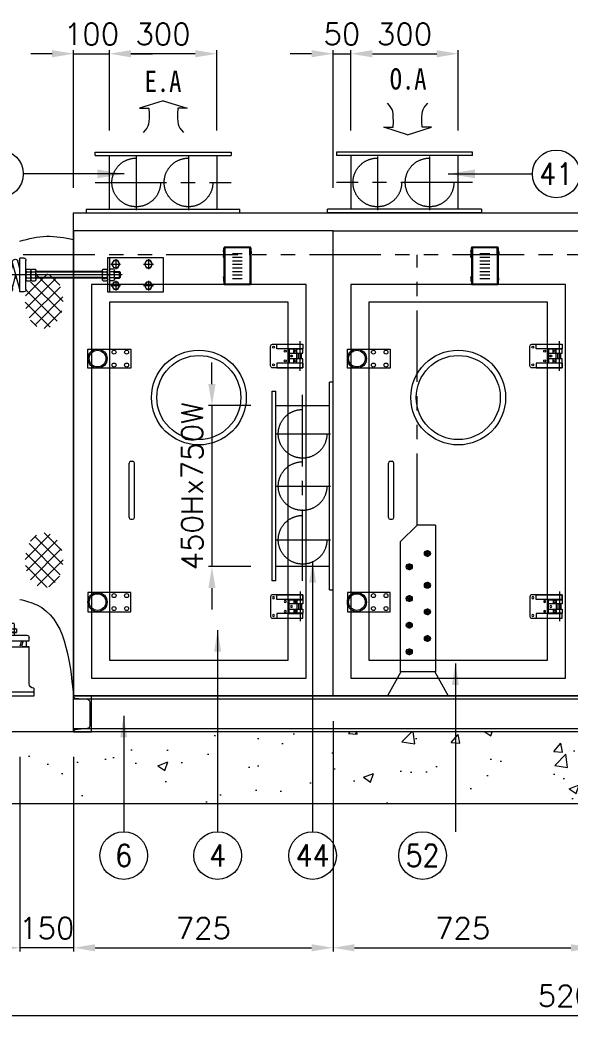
# Model space of a CAD drawing. Extents: x -50 to 18185, y -671 to 12273.
# Drawn here: x 2830 to 4368, y 1835 to 4626 of the extents above; entities that cross this region are included whole.
import ezdxf
from ezdxf.enums import TextEntityAlignment as Align

# ---------------------------------------------------------------- set-up
doc = ezdxf.new("R2010")
doc.units = 0
doc.header["$LTSCALE"] = 80
doc.header["$MEASUREMENT"] = 0
for name, pattern in [('CEN', [26, 20, -2, 2, -2]), ('CENTER', [2, 1.25, -0.25, 0.25, -0.25]), ('CENTERX2', [4, 2.5, -0.5, 0.5, -0.5]), ('HID', [6, 4, -2]), ('HIDDENX2', [0.75, 0.5, -0.25]), ('PHANTOM', [5, 2.5, -0.5, 0.5, -0.5, 0.5, -0.5]), ('PHANTOMX2', [5, 2.5, -0.5, 0.5, -0.5, 0.5, -0.5])]:
    doc.linetypes.add(name, pattern=pattern)
doc.layers.get('0').update_dxf_attribs({"linetype": 'CONTINUOUS', "lineweight": 18})
doc.layers.get('DEFPOINTS').update_dxf_attribs({"linetype": 'CONTINUOUS', "lineweight": 18})
for name, color, linetype, lineweight in [('2', 2, 'HIDDENX2', 18), ('3', 2, 'CONTINUOUS', 18), ('ACT', 7, 'CONTINUOUS', 18), ('B', 7, 'CONTINUOUS', 18), ('C', 1, 'CENTER', 18), ('CEN', 1, 'CEN', 18), ('DIM', 4, 'CONTINUOUS', 18), ('FOM', 7, 'CONTINUOUS', 18), ('LIN', 2, 'CONTINUOUS', 18), ('NO', 2, 'CONTINUOUS', 18), ('PHAN', 2, 'PHANTOM', 18), ('S', 3, 'CONTINUOUS', 18), ('SOL-M-1', 4, 'CONTINUOUS', 18), ('THIN', 3, 'CONTINUOUS', 18)]:
    doc.layers.add(name, color=color, linetype=linetype, lineweight=lineweight)
doc.styles.add('GSC', font='romans.shx', dxfattribs={"width": 0.8, "height": 4, "bigfont": 'ghs.shx'})
doc.styles.add('ITALICT', font='TXT', dxfattribs={"width": 0.95, "height": 3})
doc.styles.get("Standard").update_dxf_attribs({"font": 'txt.shx', "bigfont": '2hs.shx'})
doc.dimstyles.get("Standard").update_dxf_attribs({"dimscale": 0, "dimtxt": 60, "dimasz": 60, "dimexe": 10, "dimexo": 70, "dimgap": 25, "dimtad": 1, "dimdec": 0, "dimlfac": -1, "dimzin": 0, "dimdsep": 46, "dimtxsty": 'Standard', "dimcen": 0, "dimclrd": 1, "dimclre": 1, "dimadec": 0, "dimazin": 0, "dimtfac": 1, "dimtdec": 0, "dimtix": 1, "dimtmove": 1, "dimatfit": 2, "dimfxl": 0, "dimtolj": 1, "dimtzin": 0, "dimlwd": 5, "dimlwe": 5, "dimarcsym": 0})

# ---------------------------------------------------------------- blocks, each defined once
blk = doc.blocks.new('*D9')
at = {"color": 1, "linetype": 'Continuous', "lineweight": 5}
for p, q in [((3705.1, 2667.5), (3705.1, 2023.9)), ((4430.1, 2567.5), (4430.1, 2023.9)), ((3765.1, 2033.9), (4370.1, 2033.9))]:
    blk.add_line(p, q, dxfattribs=at)
at = {"color": 1, "linetype": 'Continuous'}
for points in [[(3765.1, 2043.9), (3765.1, 2023.9), (3705.1, 2033.9)], [(4370.1, 2043.9), (4370.1, 2023.9), (4430.1, 2033.9)]]:
    blk.add_solid(points, dxfattribs=at)
at = {"layer": 'DEFPOINTS', "color": 0, "linetype": 'Continuous'}
for p in [(3705.1, 2737.5), (4430.1, 2637.5), (4430.1, 2033.9)]:
    blk.add_point(p, dxfattribs=at)
at = {"color": 0, "linetype": 'Continuous', "insert": (4067.6, 2088.9), "char_height": 60, "attachment_point": 5}
blk.add_mtext('\\A1;725', dxfattribs=at)
blk = doc.blocks.new('*D11')
at = {"color": 1, "linetype": 'Continuous', "lineweight": 5}
for p, q in [((1780.1, 2567.5), (1780.1, 1834.9)), ((6980.1, 2567.5), (6980.1, 1834.9)), ((1840.1, 1844.9), (6920.1, 1844.9))]:
    blk.add_line(p, q, dxfattribs=at)
at = {"color": 1, "linetype": 'Continuous'}
for points in [[(1840.1, 1854.9), (1840.1, 1834.9), (1780.1, 1844.9)], [(6920.1, 1854.9), (6920.1, 1834.9), (6980.1, 1844.9)]]:
    blk.add_solid(points, dxfattribs=at)
at = {"layer": 'DEFPOINTS', "color": 0, "linetype": 'Continuous'}
for p in [(1780.1, 2637.5), (6980.1, 2637.5), (6980.1, 1844.9)]:
    blk.add_point(p, dxfattribs=at)
at = {"color": 0, "linetype": 'Continuous', "insert": (4380.1, 1899.9), "char_height": 60, "attachment_point": 5}
blk.add_mtext('\\A1;5200', dxfattribs=at)
blk = doc.blocks.new('htr(w)')
at = {"color": 2, "linetype": 'ByBlock'}
blk.add_line((-339.1, 112.4), (-339.1, -0.7), dxfattribs=at)
at = {"color": 6}
blk.add_line((285, 68.5), (275, 68.5), dxfattribs=at)
at = {"color": 2}
blk.add_line((287.4, 66), (272.6, 66), dxfattribs=at)
blk.add_lwpolyline([(285, 66), (285, 68.5), (284.5, 69), (275.5, 69), (275, 68.5), (275, 66)], dxfattribs=at)
at = {"layer": 'CEN'}
for p, q in [((-288.8, 75.2), (-288.8, 107.7)), ((-174.5, 75.2), (-174.5, 107.7)), ((319.6, 75.2), (319.6, 107.7)), ((428.4, 75.2), (428.4, 107.7)), ((-272.5, 91.4), (-305.1, 91.4)), ((-158.3, 91.4), (-190.8, 91.4)), ((303.4, 91.4), (335.9, 91.4)), ((412.2, 91.4), (444.7, 91.4)), ((-288.8, 4), (-288.8, 36.5)), ((340.6, 55.8), (-225.8, 55.8)), ((-174.5, 4), (-174.5, 36.5)), ((319.6, 4), (319.6, 36.5)), ((428.4, 4), (428.4, 36.5)), ((-272.5, 20.2), (-305.1, 20.2)), ((-158.3, 20.2), (-190.8, 20.2)), ((303.4, 20.2), (335.9, 20.2)), ((412.2, 20.2), (444.7, 20.2))]:
    blk.add_line(p, q, dxfattribs=at)
at = {"layer": 'DIM'}
for p, q in [((-186.6, 64.7), (-212.4, 64.7)), ((-186.6, 47), (-212.4, 47)), ((-95.1, 64.7), (-99.8, 64.7)), ((-71.2, 47), (-81, 47)), ((-75.9, 64.7), (-76.3, 64.7)), ((-52.4, 64.7), (-57.1, 64.7)), ((-29.5, 47), (-38.3, 47)), ((-10.7, 64.7), (-15.5, 64.7)), ((275.2, 64.7), (50.7, 64.7)), ((275.2, 47), (50.7, 47)), ((315.2, 64.7), (334.3, 64.7)), ((315.2, 47), (334.3, 47))]:
    blk.add_line(p, q, dxfattribs=at)
at = {"layer": 'LIN'}
for p, q in [((-146.6, 112.4), (-339.1, 112.4)), ((-295.6, 103.3), (-302.5, 91.4)), ((-282, 103.3), (-295.6, 103.3)), ((-275.1, 91.4), (-282, 103.3)), ((-181.4, 103.3), (-188.2, 91.4)), ((-167.7, 103.3), (-181.4, 103.3)), ((-160.8, 91.4), (-167.7, 103.3)), ((-153.6, -0.7), (-153.6, 112.4)), ((-111.7, 132.6), (-146.6, 132.6)), ((-146.6, -20.9), (-146.6, 132.6)), ((-111.7, 132.6), (-111.7, -20.9)), ((-107.8, 101), (-111.7, 86.6)), ((-84.1, 105.7), (-108.3, 15.4)), ((-66.6, 101), (-90.8, 10.7)), ((-66.7, 100.5), (-54.7, 55.8)), ((-41.4, 105.7), (-65.6, 15.4)), ((-23.8, 101), (-48, 10.7)), ((0, 104.7), (-23.9, 15.4)), ((0, 111.7), (0, 0)), ((14, 111.7), (0, 111.7)), ((20.9, 104.7), (20.9, 7)), ((291.7, 112.4), (478.7, 112.4)), ((291.7, -0.7), (291.7, 112.4)), ((298.7, -0.7), (298.7, 112.4)), ((305.9, 91.4), (312.8, 103.3)), ((312.8, 103.3), (326.5, 103.3)), ((326.5, 103.3), (333.3, 91.4)), ((414.7, 91.4), (421.6, 103.3)), ((421.6, 103.3), (435.3, 103.3)), ((435.3, 103.3), (442.1, 91.4)), ((478.7, 112.4), (478.7, -0.7)), ((-302.5, 91.4), (-295.6, 79.6)), ((-295.6, 79.6), (-282, 79.6)), ((-282, 79.6), (-275.1, 91.4)), ((-213.8, 63.3), (-210.1, 67)), ((-186.6, 67), (-210.1, 67)), ((-210.1, 67), (-210.1, 44.7)), ((-188.2, 91.4), (-181.4, 79.6)), ((-186.6, 70.4), (-186.6, 41.3)), ((-184, 75.2), (-172.6, 75.2)), ((-181.4, 79.6), (-167.7, 79.6)), ((-170.1, 70.4), (-170.1, 41.3)), ((-167.7, 79.6), (-160.8, 91.4)), ((-167.5, 75.2), (-156.1, 75.2)), ((-108.7, 97.8), (-97.5, 55.8)), ((-94.5, 67), (-100.4, 67)), ((-51.7, 67), (-57.7, 67)), ((-24.5, 98.5), (-13.1, 55.8)), ((-10.1, 67), (-16.1, 67)), ((23.5, 75.2), (34.9, 75.2)), ((37.4, 70.4), (37.4, 41.3)), ((40, 75.2), (51.4, 75.2)), ((275.2, 67), (50.7, 67)), ((53.9, 70.4), (53.9, 41.3)), ((275.2, 70.4), (275.2, 41.3)), ((277.7, 75.2), (289.2, 75.2)), ((312.6, 75.2), (301.2, 75.2)), ((312.8, 79.6), (305.9, 91.4)), ((326.5, 79.6), (312.8, 79.6)), ((315.2, 70.4), (315.2, 41.3)), ((315.2, 67), (332, 67)), ((333.3, 91.4), (326.5, 79.6)), ((335.7, 63.3), (332, 67)), ((332, 67), (332, 44.7)), ((421.6, 79.6), (414.7, 91.4)), ((435.3, 79.6), (421.6, 79.6)), ((442.1, 91.4), (435.3, 79.6)), ((-213.8, 63.3), (-213.8, 48.4)), ((-213.8, 48.4), (-210.1, 44.7)), ((-186.6, 44.7), (-210.1, 44.7)), ((-184, 65.5), (-172.6, 65.5)), ((-184, 46.2), (-172.6, 46.2)), ((-184, 36.5), (-172.6, 36.5)), ((-167.5, 65.5), (-156.1, 65.5)), ((-167.5, 46.2), (-156.1, 46.2)), ((-167.5, 36.5), (-156.1, 36.5)), ((-111.7, 38.9), (-106.8, 20.8)), ((-70.5, 44.7), (-81.7, 44.7)), ((-76.1, 65.4), (-64.1, 20.8)), ((-28.9, 44.7), (-38.9, 44.7)), ((-33.9, 63.4), (-22.5, 20.8)), ((0, 34.6), (-6.4, 10.7)), ((23.5, 65.5), (34.9, 65.5)), ((23.5, 46.2), (34.9, 46.2)), ((23.5, 36.5), (34.9, 36.5)), ((40, 65.5), (51.4, 65.5)), ((40, 46.2), (51.4, 46.2)), ((40, 36.5), (51.4, 36.5)), ((275.2, 44.7), (50.7, 44.7)), ((277.7, 65.5), (289.2, 65.5)), ((277.7, 46.2), (289.2, 46.2)), ((277.7, 36.5), (289.2, 36.5)), ((312.6, 65.5), (301.2, 65.5)), ((312.6, 46.2), (301.2, 46.2)), ((312.6, 36.5), (301.2, 36.5)), ((315.2, 44.7), (332, 44.7)), ((335.7, 48.4), (332, 44.7)), ((335.7, 63.3), (335.7, 48.4)), ((-295.6, 32.1), (-302.5, 20.2)), ((-302.5, 20.2), (-295.6, 8.4)), ((-282, 32.1), (-295.6, 32.1)), ((-295.6, 8.4), (-282, 8.4)), ((-275.1, 20.2), (-282, 32.1)), ((-282, 8.4), (-275.1, 20.2)), ((-181.4, 32.1), (-188.2, 20.2)), ((-188.2, 20.2), (-181.4, 8.4)), ((-167.7, 32.1), (-181.4, 32.1)), ((-181.4, 8.4), (-167.7, 8.4)), ((-160.8, 20.2), (-167.7, 32.1)), ((-167.7, 8.4), (-160.8, 20.2)), ((14, 0), (0, 0)), ((305.9, 20.2), (312.8, 32.1)), ((312.8, 8.4), (305.9, 20.2)), ((312.8, 32.1), (326.5, 32.1)), ((326.5, 8.4), (312.8, 8.4)), ((326.5, 32.1), (333.3, 20.2)), ((333.3, 20.2), (326.5, 8.4)), ((414.7, 20.2), (421.6, 32.1)), ((421.6, 8.4), (414.7, 20.2)), ((421.6, 32.1), (435.3, 32.1)), ((435.3, 8.4), (421.6, 8.4)), ((435.3, 32.1), (442.1, 20.2)), ((442.1, 20.2), (435.3, 8.4)), ((-339.1, -0.7), (-146.6, -0.7)), ((-111.7, -20.9), (-146.6, -20.9)), ((478.7, -0.7), (291.7, -0.7))]:
    blk.add_line(p, q, dxfattribs=at)
for centre, major_axis in [((-288.8, 91.4), (-8.39, 8.39)), ((-174.5, 91.4), (-8.39, 8.39)), ((319.6, 91.4), (-8.39, 8.39)), ((428.4, 91.4), (-8.39, 8.39)), ((-288.8, 20.2), (-8.39, 8.39)), ((-174.5, 20.2), (-8.39, 8.39)), ((319.6, 20.2), (8.39, 8.39)), ((428.4, 20.2), (8.39, 8.39))]:
    blk.add_ellipse(centre, major_axis=major_axis, ratio=1, dxfattribs=at)
for centre, major_axis, start_param, end_param in [((-116.6, 103.4), (-6.42, 6.42), 3.665191, 4.927986), ((-75.3, 103.4), (6.42, 6.42), 5.235988, 8.37758), ((-32.6, 103.4), (-6.42, 6.42), 3.665191, 6.806784), ((14, 104.7), (4.94, 4.94), 5.497787, 7.068583), ((-180.7, 70.4), (-4.15, 4.15), -0.180888, 1.751684), ((-176, 70.4), (-4.15, 4.15), 2.960705, 4.893277), ((-164.2, 70.4), (-4.15, 4.15), -0.180888, 1.751684), ((-159.5, 70.4), (-4.15, 4.15), 2.960705, 4.893277), ((26.8, 70.4), (-4.15, 4.15), -0.180888, 1.751684), ((31.6, 70.4), (-4.15, 4.15), 2.960705, 4.893277), ((43.3, 70.4), (-4.15, 4.15), -0.180888, 1.751684), ((48.1, 70.4), (-4.15, 4.15), 2.960705, 4.893277), ((281.1, 70.4), (-4.15, 4.15), -0.180888, 1.751684), ((285.8, 70.4), (4.15, 4.15), 4.531501, 6.464073), ((304.6, 70.4), (-4.15, 4.15), -0.180888, 1.751684), ((309.3, 70.4), (4.15, 4.15), 4.531501, 6.464073), ((-166.9, 55.8), (13.9, 13.9), 1.843141, 2.869248), ((-180.7, 41.3), (-4.15, 4.15), -0.180888, 1.751684), ((-189.8, 55.8), (-13.9, 13.9), 3.413937, 4.440045), ((-176, 41.3), (4.15, 4.15), 4.531501, 6.464073), ((-150.4, 55.8), (13.9, 13.9), 1.843141, 2.869248), ((-164.2, 41.3), (-4.15, 4.15), -0.180888, 1.751684), ((-173.3, 55.8), (-13.9, 13.9), 3.413937, 4.440045), ((-159.5, 41.3), (-4.15, 4.15), 2.960705, 4.893277), ((40.6, 55.8), (-13.9, 13.9), 0.272344, 1.298452), ((26.8, 41.3), (-4.15, 4.15), -0.180888, 1.751684), ((17.7, 55.8), (13.9, 13.9), 4.984733, 6.010841), ((31.6, 41.3), (-4.15, 4.15), 2.960705, 4.893277), ((57.1, 55.8), (-13.9, 13.9), 0.272344, 1.298452), ((43.3, 41.3), (-4.15, 4.15), -0.180888, 1.751684), ((34.2, 55.8), (-13.9, 13.9), 3.413937, 4.440045), ((48.1, 41.3), (-4.15, 4.15), 2.960705, 4.893277), ((294.9, 55.8), (-13.9, 13.9), 0.272344, 1.298452), ((281.1, 41.3), (-4.15, 4.15), -0.180888, 1.751684), ((272, 55.8), (-13.9, 13.9), 3.413937, 4.440045), ((285.8, 41.3), (-4.15, 4.15), 2.960705, 4.893277), ((318.4, 55.8), (-13.9, 13.9), 0.272344, 1.298452), ((304.6, 41.3), (-4.15, 4.15), -0.180888, 1.751684), ((295.5, 55.8), (-13.9, 13.9), 3.413937, 4.440045), ((309.3, 41.3), (-4.15, 4.15), 2.960705, 4.893277), ((-99.5, 13), (-6.42, 6.42), 0.523599, 3.665191), ((-56.8, 13), (-6.42, 6.42), 0.523599, 3.665191), ((-15.2, 13), (-6.42, 6.42), 0.523599, 3.665191), ((14, 7), (4.94, 4.94), 3.926991, 5.497787)]:
    blk.add_ellipse(centre, major_axis=major_axis, ratio=1, start_param=start_param, end_param=end_param, dxfattribs=at)
at = {"layer": 'THIN', "color": 6}
for p, q in [((275.5, 66), (275.5, 69)), ((284.5, 66), (284.5, 69))]:
    blk.add_line(p, q, dxfattribs=at)
blk = doc.blocks.new('*D32')
at = {"color": 1, "linetype": 'Continuous', "lineweight": 5}
for p, q in [((3705.1, 2667.5), (3705.1, 2023.9)), ((2980.1, 2567.5), (2980.1, 2023.9)), ((3040.1, 2033.9), (3645.1, 2033.9))]:
    blk.add_line(p, q, dxfattribs=at)
at = {"color": 1, "linetype": 'Continuous'}
for points in [[(3040.1, 2043.9), (3040.1, 2023.9), (2980.1, 2033.9)], [(3645.1, 2043.9), (3645.1, 2023.9), (3705.1, 2033.9)]]:
    blk.add_solid(points, dxfattribs=at)
at = {"layer": 'DEFPOINTS', "color": 0, "linetype": 'Continuous'}
for p in [(3705.1, 2737.5), (2980.1, 2637.5), (3705.1, 2033.9)]:
    blk.add_point(p, dxfattribs=at)
at = {"color": 0, "linetype": 'Continuous', "insert": (3342.6, 2088.9), "char_height": 60, "attachment_point": 5}
blk.add_mtext('\\A1;725', dxfattribs=at)
blk = doc.blocks.new('*D33')
at = {"color": 1, "linetype": 'Continuous', "lineweight": 5}
for p, q in [((3080.1, 4317.5), (3080.1, 4542.1)), ((3320.1, 4532.1), (3140.1, 4532.1)), ((3380.1, 4317.5), (3380.1, 4542.1))]:
    blk.add_line(p, q, dxfattribs=at)
at = {"color": 1, "linetype": 'Continuous'}
for points in [[(3140.1, 4542.1), (3140.1, 4522.1), (3080.1, 4532.1)], [(3320.1, 4542.1), (3320.1, 4522.1), (3380.1, 4532.1)]]:
    blk.add_solid(points, dxfattribs=at)
at = {"layer": 'DEFPOINTS', "color": 0, "linetype": 'Continuous'}
for p in [(3080.1, 4532.1), (3080.1, 4247.5), (3380.1, 4247.5)]:
    blk.add_point(p, dxfattribs=at)
at = {"color": 0, "linetype": 'Continuous', "insert": (3230.1, 4587.1), "char_height": 60, "attachment_point": 5}
blk.add_mtext('\\A1;300', dxfattribs=at)
blk = doc.blocks.new('*D34')
at = {"color": 1, "linetype": 'Continuous', "lineweight": 5}
for p, q in [((2920.1, 4532.1), (2860.1, 4532.1)), ((2980.1, 4157.5), (2980.1, 4542.1)), ((2980.1, 4532.1), (3080.1, 4532.1)), ((3080.1, 4317.5), (3080.1, 4542.1)), ((3140.1, 4532.1), (3200.1, 4532.1))]:
    blk.add_line(p, q, dxfattribs=at)
at = {"color": 1, "linetype": 'Continuous'}
for points in [[(2920.1, 4542.1), (2920.1, 4522.1), (2980.1, 4532.1)], [(3140.1, 4542.1), (3140.1, 4522.1), (3080.1, 4532.1)]]:
    blk.add_solid(points, dxfattribs=at)
at = {"layer": 'DEFPOINTS', "color": 0, "linetype": 'Continuous'}
for p in [(3080.1, 4532.1), (3080.1, 4247.5), (2980.1, 4087.5)]:
    blk.add_point(p, dxfattribs=at)
at = {"color": 0, "linetype": 'Continuous', "insert": (3030.1, 4587.1), "char_height": 60, "attachment_point": 5}
blk.add_mtext('\\A1;100', dxfattribs=at)
blk = doc.blocks.new('*D35')
at = {"color": 1, "linetype": 'Continuous', "lineweight": 5}
for p, q in [((3755.1, 4317.5), (3755.1, 4542.1)), ((3815.1, 4532.1), (3995.1, 4532.1)), ((4055.1, 4317.5), (4055.1, 4542.1))]:
    blk.add_line(p, q, dxfattribs=at)
at = {"color": 1, "linetype": 'Continuous'}
for points in [[(3815.1, 4542.1), (3815.1, 4522.1), (3755.1, 4532.1)], [(3995.1, 4542.1), (3995.1, 4522.1), (4055.1, 4532.1)]]:
    blk.add_solid(points, dxfattribs=at)
at = {"layer": 'DEFPOINTS', "color": 0, "linetype": 'Continuous'}
for p in [(4055.1, 4532.1), (3755.1, 4247.5), (4055.1, 4247.5)]:
    blk.add_point(p, dxfattribs=at)
at = {"color": 0, "linetype": 'Continuous', "insert": (3905.1, 4587.1), "char_height": 60, "attachment_point": 5}
blk.add_mtext('\\A1;300', dxfattribs=at)
blk = doc.blocks.new('*D37')
at = {"color": 1, "linetype": 'Continuous', "lineweight": 5}
for p, q in [((2830.1, 2567.5), (2830.1, 2023.9)), ((2980.1, 2567.5), (2980.1, 2023.9)), ((2770.1, 2033.9), (2710.1, 2033.9)), ((2980.1, 2033.9), (2830.1, 2033.9)), ((3040.1, 2033.9), (3100.1, 2033.9))]:
    blk.add_line(p, q, dxfattribs=at)
at = {"color": 1, "linetype": 'Continuous'}
for points in [[(2770.1, 2043.9), (2770.1, 2023.9), (2830.1, 2033.9)], [(3040.1, 2043.9), (3040.1, 2023.9), (2980.1, 2033.9)]]:
    blk.add_solid(points, dxfattribs=at)
at = {"layer": 'DEFPOINTS', "color": 0, "linetype": 'Continuous'}
for p in [(2830.1, 2637.5), (2980.1, 2637.5), (2830.1, 2033.9)]:
    blk.add_point(p, dxfattribs=at)
at = {"color": 0, "linetype": 'Continuous', "insert": (2905.1, 2088.9), "char_height": 60, "attachment_point": 5}
blk.add_mtext('\\A1;150', dxfattribs=at)
blk = doc.blocks.new('*D42')
at = {"color": 1, "linetype": 'Continuous', "lineweight": 5}
for p, q in [((3366.7, 3609), (3366.7, 3669)), ((3475.1, 3549), (3356.7, 3549)), ((3366.7, 3549), (3366.7, 3099)), ((3475.1, 3099), (3356.7, 3099)), ((3366.7, 3039), (3366.7, 2979))]:
    blk.add_line(p, q, dxfattribs=at)
at = {"color": 1, "linetype": 'Continuous'}
for points in [[(3356.7, 3609), (3376.7, 3609), (3366.7, 3549)], [(3356.7, 3039), (3376.7, 3039), (3366.7, 3099)]]:
    blk.add_solid(points, dxfattribs=at)
at = {"layer": 'DEFPOINTS', "color": 0, "linetype": 'Continuous'}
for p in [(3545.1, 3549), (3366.7, 3099), (3545.1, 3099)]:
    blk.add_point(p, dxfattribs=at)
at = {"color": 0, "linetype": 'Continuous', "insert": (3311.7, 3324), "char_height": 60, "attachment_point": 5, "rotation": 90}
blk.add_mtext('\\A1;450Hx750W', dxfattribs=at)
blk = doc.blocks.new('*D43')
at = {"color": 1, "linetype": 'Continuous', "lineweight": 5}
for p, q in [((3645.1, 4532.1), (3585.1, 4532.1)), ((3705.1, 4157.5), (3705.1, 4542.1)), ((3705.1, 4532.1), (3755.1, 4532.1)), ((3755.1, 4317.5), (3755.1, 4542.1)), ((3815.1, 4532.1), (3875.1, 4532.1))]:
    blk.add_line(p, q, dxfattribs=at)
at = {"color": 1, "linetype": 'Continuous'}
for points in [[(3645.1, 4542.1), (3645.1, 4522.1), (3705.1, 4532.1)], [(3815.1, 4542.1), (3815.1, 4522.1), (3755.1, 4532.1)]]:
    blk.add_solid(points, dxfattribs=at)
at = {"layer": 'DEFPOINTS', "color": 0, "linetype": 'Continuous'}
for p in [(3755.1, 4532.1), (3755.1, 4247.5), (3705.1, 4087.5)]:
    blk.add_point(p, dxfattribs=at)
at = {"color": 0, "linetype": 'Continuous', "insert": (3730.1, 4587.1), "char_height": 60, "attachment_point": 5}
blk.add_mtext('\\A1;50', dxfattribs=at)
blk = doc.blocks.new('ELECTRIC HEATER')
at = {"layer": 'B', "color": 3}
for points in [[(29.4, 399.7), (26.7, 401.3), (24, 399.7), (24, 396.6), (26.7, 395), (29.4, 396.6)], [(-21.4, 362.5), (-24.1, 364.1), (-26.8, 362.5), (-26.8, 359.4), (-24.1, 357.8), (-21.4, 359.4)], [(29.4, 311), (26.7, 312.6), (24, 311), (24, 307.9), (26.7, 306.4), (29.4, 307.9)], [(-21.4, 273.8), (-24.1, 275.4), (-26.8, 273.8), (-26.8, 270.7), (-24.1, 269.2), (-21.4, 270.7)], [(29.4, 236.7), (26.7, 238.2), (24, 236.7), (24, 233.5), (26.7, 232), (29.4, 233.5)], [(-21.4, 199.5), (-24.1, 201), (-26.8, 199.5), (-26.8, 196.3), (-24.1, 194.8), (-21.4, 196.3)], [(29.4, 162.3), (26.7, 163.8), (24, 162.3), (24, 159.2), (26.7, 157.6), (29.4, 159.2)], [(-21.4, 125.1), (-24.1, 126.6), (-26.8, 125.1), (-26.8, 122), (-24.1, 120.4), (-21.4, 122)]]:
    blk.add_lwpolyline(points, close=True, dxfattribs=at)
for centre, radius in [((26.7, 398.1), 3.12), ((26.7, 398.1), 2.7), ((-24.1, 361), 3.12), ((-24.1, 361), 2.7), ((26.7, 309.5), 3.12), ((26.7, 309.5), 2.7), ((-24.1, 272.3), 3.12), ((-24.1, 272.3), 2.7), ((26.7, 235.1), 3.12), ((26.7, 235.1), 2.7), ((-24.1, 197.9), 3.12), ((-24.1, 197.9), 2.7), ((26.7, 160.7), 3.12), ((26.7, 160.7), 2.7), ((-24.1, 123.5), 3.12), ((-24.1, 123.5), 2.7)]:
    blk.add_circle(centre, radius, dxfattribs=at)
at = {"layer": 'C', "color": 3}
for p, q in [((17.2, 398.1), (36, 398.1)), ((26.7, 407.3), (26.7, 389)), ((-24.1, 370.1), (-24.1, 351.8)), ((-33.6, 361), (-14.8, 361)), ((17.2, 309.5), (36, 309.5)), ((26.7, 318.7), (26.7, 300.3)), ((-24.1, 281.5), (-24.1, 263.1)), ((-33.6, 272.3), (-14.8, 272.3)), ((17.2, 235.1), (36, 235.1)), ((26.7, 244.3), (26.7, 225.9)), ((-33.6, 197.9), (-14.8, 197.9)), ((-24.1, 207.1), (-24.1, 188.7)), ((26.7, 169.9), (26.7, 151.5)), ((17.2, 160.7), (36, 160.7)), ((-33.6, 123.5), (-14.8, 123.5)), ((-24.1, 132.7), (-24.1, 114.3))]:
    blk.add_line(p, q, dxfattribs=at)
at = {"layer": 'DIM', "color": 3, "linetype": 'Continuous'}
for centre, radius in [((26.7, 398.1), 8.45), ((26.7, 398.1), 6.76), ((-24.1, 361), 8.45), ((-24.1, 361), 6.76), ((26.7, 309.5), 8.45), ((26.7, 309.5), 6.76), ((-24.1, 272.3), 8.45), ((-24.1, 272.3), 6.76), ((26.7, 235.1), 8.45), ((26.7, 235.1), 6.76), ((-24.1, 197.9), 8.45), ((-24.1, 197.9), 6.76), ((26.7, 160.7), 8.45), ((26.7, 160.7), 6.76), ((-24.1, 123.5), 8.45), ((-24.1, 123.5), 6.76)]:
    blk.add_circle(centre, radius, dxfattribs=at)
at = {"layer": 'DIM', "color": 3}
for centre in [(26.7, 398.1), (-24.1, 361), (26.7, 309.5), (-24.1, 272.3), (26.7, 235.1), (-24.1, 197.9), (26.7, 160.7), (-24.1, 123.5)]:
    blk.add_circle(centre, 1.69, dxfattribs=at)
for centre in [(26.7, 398.1), (-24.1, 361), (26.7, 309.5), (-24.1, 272.3), (26.7, 235.1), (-24.1, 197.9), (26.7, 160.7), (-24.1, 123.5)]:
    blk.add_arc(centre, 1.86, 270, 180, dxfattribs=at)
at = {"layer": 'FOM', "color": 3, "linetype": 'Continuous'}
for p, q in [((-1.7, 477.6), (-49, 430.3)), ((49, 477.6), (-1.7, 477.6)), ((49, 477.6), (49, 67.6)), ((-49, 430.3), (-49, 67.6)), ((-47.3, 67.6), (-84.5, 0)), ((49, 67.6), (-49, 67.6)), ((47.3, 67.6), (84.5, 0)), ((84.5, 0), (-84.5, 0))]:
    blk.add_line(p, q, dxfattribs=at)
blk = doc.blocks.new('경첩')
at = {"layer": 'PHAN'}
blk.add_line((0, -41.4), (0, 41.4), dxfattribs=at)
at = {"layer": 'SOL-M-1'}
for p, q in [((-33, 20), (7.7, 20)), ((-33, -19.6), (-33, 20)), ((7.7, 18.9), (-30.8, 18.9)), ((-30.8, 18.9), (-30.8, -18.5)), ((-30.8, 7.9), (7.7, 7.9)), ((-17.6, 7.9), (-17.6, 18.9)), ((-8.8, -18.5), (-8.8, 18.9)), ((-4.4, -7.5), (-4.4, 7.9)), ((4.4, -7.5), (4.4, 7.9)), ((7.7, 7.9), (7.7, 18.9)), ((7.7, -19.6), (-33, -19.6)), ((7.7, -7.5), (-30.8, -7.5)), ((-30.8, -18.5), (7.7, -18.5)), ((-17.6, -18.5), (-17.6, -7.5)), ((7.7, -7.5), (4.4, -7.5)), ((7.7, -18.5), (7.7, -7.5))]:
    blk.add_line(p, q, dxfattribs=at)
blk.add_lwpolyline([(7.7, -19.6), (7.7, -32.8), (-77, -32.8, -0.414214), (-82.5, -27.3), (-82.5, 27.7, -0.414214), (-77, 33.2), (7.7, 33.2), (7.7, 20)], format="xyb", dxfattribs=at)
for points in [[(7.7, 33.2), (7.7, 20), (-64.9, 20), (-64.9, 33.2)], [(7.7, -32.8), (7.7, -19.6), (-64.9, -19.6), (-64.9, -32.8)]]:
    blk.add_lwpolyline(points, close=True, dxfattribs=at)
for centre in [(-74.2, 25), (-41.2, 14), (-24.2, 0.2), (-13.2, 13.4), (-74.2, -24.5), (-41.2, -13.5), (-13.2, -13)]:
    blk.add_circle(centre, 2.75, dxfattribs=at)
blk = doc.blocks.new('500Wx1000H(SightGlass)')
at = {"layer": 'S', "lineweight": 15}
for p, q in [((9.9, 1100), (9.9, 0)), ((609.9, 1100), (9.9, 1100)), ((609.9, 0), (609.9, 1100)), ((59.9, 1050), (59.9, 50)), ((559.9, 1050), (59.9, 1050)), ((559.9, 50), (559.9, 1050)), ((114.9, 449), (114.9, 601)), ((119.9, 606), (124.9, 606)), ((129.9, 449), (129.9, 601)), ((119.9, 444), (124.9, 444)), ((59.9, 50), (559.9, 50)), ((9.9, 0), (609.9, 0))]:
    blk.add_line(p, q, dxfattribs=at)
for points in [[(0, 919.5), (119.9, 919.5), (119.9, 866), (0, 866)], [(0, 185.6), (119.9, 185.6), (119.9, 239.2), (0, 239.2)]]:
    blk.add_lwpolyline(points, close=True, dxfattribs=at)
for centre, radius in [((26.8, 892.7), 26.8), ((26.8, 892.7), 23.3), ((72.9, 910.8), 5.52), ((108, 910.8), 5.52), ((309.9, 784), 132.5), ((309.9, 784), 117.5), ((72.9, 874.7), 5.52), ((108, 874.7), 5.52), ((26.8, 212.4), 26.8), ((26.8, 212.4), 23.3), ((72.9, 230.5), 5.52), ((108, 230.5), 5.52), ((72.9, 194.3), 5.52), ((108, 194.3), 5.52)]:
    blk.add_circle(centre, radius, dxfattribs=at)
for centre, start, end in [((119.9, 601), 90, 180), ((124.9, 601), 0, 90), ((119.9, 449), 180, 270), ((124.9, 449), 270, 0)]:
    blk.add_arc(centre, 5, start, end, dxfattribs=at)
at = {"lineweight": 15}
blk.add_blockref('경첩', (592.8, 899.8), dxfattribs=at)
at = {"lineweight": 15, "xscale": -1, "rotation": 180}
blk.add_blockref('경첩', (592.8, 200.2), dxfattribs=at)
blk = doc.blocks.new('SPRING MOUNT(def 50 SIDE)')
at = {"lineweight": 15}
for p, q in [((87.8, 236.1), (69.8, 236.1)), ((69.8, 234.6), (69.8, 202.7)), ((87.8, 234.6), (87.8, 202.7)), ((28.3, 186.5), (28.3, 196.3)), ((122.8, 202.7), (34.7, 202.7)), ((94.2, 220.9), (63.3, 220.9)), ((63.3, 220.9), (63.3, 210.6)), ((94.2, 210.6), (63.3, 210.6)), ((94.2, 220.9), (94.2, 210.6)), ((129.2, 186.5), (129.2, 196.3)), ((129.2, 186.5), (28.3, 186.5)), ((129.2, 170.6), (28.3, 170.6)), ((28.3, 170.6), (48.1, 170.6)), ((28.3, 67.4), (28.3, 170.6)), ((36.1, 186.5), (36.1, 170.6)), ((44.6, 186.5), (49.6, 171.8)), ((49.2, 186.5), (54.1, 171.9)), ((108.4, 186.5), (103.4, 171.9)), ((113, 186.5), (107.9, 171.8)), ((121.4, 186.5), (121.4, 170.6)), ((129.2, 67.4), (129.2, 170.6)), ((15.4, 54.6), (15.4, 32.7)), ((15.4, 43.7), (142.1, 43.7)), ((15.4, 32.7), (142.1, 32.7)), ((142.1, 32.7), (142.1, 54.6))]:
    blk.add_line(p, q, dxfattribs=at)
for centre, radius, start, end in [((34.7, 196.3), 6.42, 90, 180), ((34.7, 196.3), 6.42, 90, 180), ((66.6, 217.3), 3.64, 28.0312, 151.9688), ((66.6, 214.3), 3.64, 208.0312, 331.9688), ((78.8, 199), 22, 65.8105, 114.1895), ((78.8, 232.6), 22, 245.8105, 294.1895), ((91, 217.3), 3.63, 27.8855, 152.1145), ((91, 214.3), 3.63, 207.8855, 332.1145), ((122.8, 196.3), 6.42, 0, 90), ((15.4, 67.4), 12.8, 270, 0), ((142.1, 67.4), 12.8, 180, 270)]:
    blk.add_arc(centre, radius, start, end, dxfattribs=at)
at = {"layer": '3', "linetype": 'CENTERX2', "lineweight": 15}
blk.add_line((78.8, 257.2), (78.8, 5), dxfattribs=at)
blk = doc.blocks.new('LED LAMP')
at = {"lineweight": 0}
for p, q in [((-39.2, 91.9), (-39.2, 94.4)), ((-39.2, 94.4), (-37.5, 94.4)), ((-39.2, 91.9), (-39.2, 84.6)), ((-39.2, 91.9), (-36.9, 91.9)), ((-39.2, 84.6), (-39.2, 82.1)), ((-39.2, 84.6), (-36.9, 84.6)), ((-38.2, 91.9), (-38.2, 84.6)), ((-37.5, 94.4), (-37.5, 102.2)), ((-37.5, 91.9), (-37.5, 84.6)), ((-36.9, 84.6), (-36.9, 91.9)), ((-36.7, 101.6), (-36.7, 1.7)), ((35.5, 104.2), (-35.5, 104.2)), ((-35.4, 100.9), (-35.4, 2.4)), ((35, 103.3), (-35, 103.3)), ((-34.8, 100.9), (-34.8, 2.4)), ((34.3, 102.1), (-34.3, 102.1)), ((34.3, 101.5), (-34.3, 101.5)), ((34.8, 81.1), (34.8, 100.9)), ((35.4, 81.1), (35.4, 100.9)), ((36.7, 81.1), (36.7, 101.6)), ((37.5, 102.2), (37.5, 1.1)), ((37.5, 92), (38.6, 92)), ((37.5, 85), (38.6, 85)), ((37.8, 92), (37.8, 85)), ((38.1, 92), (38.1, 85)), ((38.9, 91.7), (38.9, 85.3)), ((-39.2, 82.1), (-37.5, 82.1)), ((-37.5, 81.1), (-37.5, 82.1)), ((-37.5, 74.1), (-37.5, 21.3)), ((34.8, 81.1), (34.8, 2.4)), ((35.4, 81.1), (35.4, 2.4)), ((36.7, 81.1), (36.7, 1.7)), ((-39.2, 18.7), (-39.2, 21.3)), ((-39.2, 21.3), (-37.5, 21.3)), ((-39.2, 18.7), (-36.9, 18.7)), ((-39.2, 18.7), (-39.2, 11.5)), ((-39.2, 11.5), (-39.2, 8.9)), ((-39.2, 11.5), (-36.9, 11.5)), ((-39.2, 8.9), (-37.5, 8.9)), ((-38.2, 11.5), (-38.2, 18.7)), ((-37.5, 11.5), (-37.5, 18.7)), ((-37.5, 8.9), (-37.5, 1.1)), ((-36.9, 18.7), (-36.9, 11.5)), ((-35, 0), (35, 0)), ((-34.3, 1.8), (34.3, 1.8)), ((-34.3, 1.3), (34.3, 1.3)), ((37.5, 18.3), (38.6, 18.3)), ((37.5, 11.3), (38.6, 11.3)), ((37.8, 11.3), (37.8, 18.3)), ((38.1, 11.3), (38.1, 18.3)), ((38.9, 11.6), (38.9, 18)), ((-35.5, -0.8), (35.5, -0.8))]:
    blk.add_line(p, q, dxfattribs=at)
at = {"linetype": 'Continuous'}
for p, q in [((-13.7, 86.1), (13.7, 86.1)), ((-13.7, 76.1), (13.7, 76.1)), ((-13.7, 66.1), (13.7, 66.1)), ((-13.7, 56.1), (13.7, 56.1)), ((-13.7, 46.1), (13.7, 46.1)), ((-13.7, 36.1), (13.7, 36.1)), ((-13.7, 26.1), (13.7, 26.1)), ((-13.7, 16.1), (13.7, 16.1))]:
    blk.add_line(p, q, dxfattribs=at)
at = {"lineweight": 0}
blk.add_circle((-38.3, 77.6), 0.839, dxfattribs=at)
for centre, radius, start, end in [((-35.5, 102.2), 1.96, 90, 180), ((-35, 101.6), 1.68, 90, 180), ((-34.3, 100.9), 1.12, 90, 180), ((-34.3, 100.9), 0.559, 90, 180), ((34.3, 100.9), 1.12, 0, 90), ((34.3, 100.9), 0.559, 0, 90), ((35, 101.6), 1.68, 0, 90), ((35.5, 102.2), 1.96, 0, 90), ((38.6, 91.7), 0.28, 0, 90), ((38.6, 85.3), 0.28, 270, 0), ((-38.3, 77.6), 1.96, 103.3424, 256.6576), ((-39.2, 81.1), 1.68, 283.3424, 0), ((-39.2, 74.1), 1.68, 0, 76.6576), ((-35.5, 1.1), 1.96, 180, 270), ((-35, 1.7), 1.68, 180, 270), ((-34.3, 2.4), 1.12, 180, 270), ((-34.3, 2.4), 0.559, 180, 270), ((34.3, 2.4), 1.12, 270, 0), ((34.3, 2.4), 0.559, 270, 0), ((35, 1.7), 1.68, 270, 0), ((35.5, 1.1), 1.96, 270, 0), ((38.6, 18), 0.28, 0, 90), ((38.6, 11.6), 0.28, 270, 0)]:
    blk.add_arc(centre, radius, start, end, dxfattribs=at)

msp = doc.modelspace()

# ---------------------------------------------------------------- hatches: boundary and pattern name
at = {"linetype": 'Continuous'}
h = msp.add_hatch(dxfattribs=at)
h.set_pattern_fill('AR-CONC', color=256, scale=40, style=0)
h.paths.add_polyline_path([(1210.1, 2437.5), (7580.1, 2437.5), (7580.1, 2637.5), (1210.1, 2637.5)])
at = {"layer": 'ACT', "linetype": 'Continuous'}
h = msp.add_hatch(dxfattribs=at)
h.set_pattern_fill('ANSI37', color=256, scale=8, angle=-90, style=0)
h.set_pattern_definition([(225, (6195.145, 9432.21), (-17.96051, 17.96051), []), (135, (6195.145, 9432.21), (17.96051, 17.96051), [])])
edge = h.paths.add_edge_path()
edge.add_ellipse((2897.8, 3841), major_axis=(0, 76.9), ratio=0.691358, start_angle=0, end_angle=360, ccw=False)
h = msp.add_hatch(dxfattribs=at)
h.set_pattern_fill('ANSI37', color=256, scale=8, angle=-90, style=0)
h.set_pattern_definition([(135, (6194.746, -2474.736), (-17.96051, -17.96051), []), (225, (6194.746, -2474.736), (17.96051, -17.96051), [])])
edge = h.paths.add_edge_path()
edge.add_ellipse((2897.4, 3116.5), major_axis=(0, -76.9), ratio=0.691358, start_angle=0, end_angle=360)

# ---------------------------------------------------------------- linework, layer by layer
at = {"linetype": 'PHANTOMX2'}
for p, q in [((5439.2, 3970.4), (2503, 3970.4)), ((3940.6, 3215.1), (3940.6, 3970.4))]:
    msp.add_line(p, q, dxfattribs=at)
at = {"linetype": 'Continuous'}
for points in [[(3705.1, 4037.5), (2980.1, 4037.5), (2980.1, 2737.5), (3705.1, 2737.5)], [(3705.1, 4037.5), (4430.1, 4037.5), (4430.1, 2737.5), (3705.1, 2737.5)], [(4430.1, 2637.5), (2980.1, 2637.5), (2980.1, 2737.5), (4430.1, 2737.5)], [(4430.1, 2645.5), (2980.1, 2645.5), (2980.1, 2729.5), (4430.1, 2729.5)], [(1210.1, 2437.5), (7580.1, 2437.5), (7580.1, 2637.5), (1210.1, 2637.5)]]:
    msp.add_lwpolyline(points, close=True, dxfattribs=at)
msp.add_lwpolyline([(3030.1, 2737.5), (2980.1, 2737.5), (2980.1, 2735.6, 0.388879), (2983.8, 2731.6), (3017.8, 2728.6, -0.388879), (3025.1, 2720.7), (3025.1, 2654.3, -0.388879), (3017.8, 2646.3), (2983.8, 2643.3, 0.388879), (2980.1, 2639.3), (2980.1, 2637.5), (3030.1, 2637.5), (3030.1, 2737.5)], format="xyb", dxfattribs=at)
at = {"layer": '2', "linetype": 'ByBlock'}
for p, q in [((3040.1, 4257.5), (3420.1, 4257.5)), ((3040.1, 4247.5), (3040.1, 4257.5)), ((3040.1, 4247.5), (3420.1, 4247.5)), ((3080.1, 4097.5), (3080.1, 4247.5)), ((3380.1, 4247.5), (3380.1, 4097.5)), ((3420.1, 4257.5), (3420.1, 4247.5)), ((4095.1, 4257.5), (3715.1, 4257.5)), ((3715.1, 4257.5), (3715.1, 4247.5)), ((4095.1, 4247.5), (3715.1, 4247.5)), ((3755.1, 4247.5), (3755.1, 4097.5)), ((4055.1, 4097.5), (4055.1, 4247.5)), ((4095.1, 4247.5), (4095.1, 4257.5)), ((3015.1, 4097.5), (3445.1, 4097.5)), ((3015.1, 4097.5), (3015.1, 4087.5)), ((3015.1, 4087.5), (3445.1, 4087.5)), ((3445.1, 4087.5), (3445.1, 4097.5)), ((4120.1, 4097.5), (3690.1, 4097.5)), ((3690.1, 4087.5), (3690.1, 4097.5)), ((4120.1, 4087.5), (3690.1, 4087.5)), ((4120.1, 4097.5), (4120.1, 4087.5)), ((3695.1, 3034), (3695.1, 3614)), ((3705.1, 3614), (3695.1, 3614)), ((3705.1, 3034), (3705.1, 3614)), ((3535.1, 3059), (3535.1, 3589)), ((3535.1, 3589), (3545.1, 3589)), ((3545.1, 3059), (3545.1, 3589)), ((3545.1, 3549), (3695.1, 3549)), ((3695.1, 3099), (3545.1, 3099)), ((3545.1, 3059), (3535.1, 3059)), ((3695.1, 3034), (3705.1, 3034))]:
    msp.add_line(p, q, dxfattribs=at)
at = {"layer": '2', "linetype": 'HID'}
for centre in [(3155.1, 4172.5), (3301.2, 4172.5), (3829.1, 4172.5), (3975.1, 4172.5), (3620.1, 3470.1), (3620.1, 3324), (3620.1, 3174)]:
    msp.add_circle(centre, 68, dxfattribs=at)
at = {"layer": 'ACT', "color": 4, "linetype": 'Continuous'}
for centre in [(2772.9, 4196.4), (4329.1, 4196.4), (3120, 2291.7), (3382.7, 2291.7), (3648.2, 2291.7), (3955.4, 2291.7)]:
    msp.add_circle(centre, 66.6, dxfattribs=at)
at = {"layer": 'ACT', "linetype": 'Continuous'}
for points in [[(2830.1, 4008.6), (2904.6, 4022.1), (2980.1, 4013.2)], [(2830.1, 3007.5), (2877.1, 2992.1), (2980.1, 2737.5)]]:
    msp.add_spline(points, degree=3, dxfattribs=at)
at = {"layer": 'CEN', "linetype": 'CENTERX2'}
for p, q in [((3155.1, 4245.3), (3155.1, 4094.7)), ((3301.2, 4245.3), (3301.2, 4094.7)), ((3829.1, 4245.3), (3829.1, 4094.7)), ((3975.1, 4245.3), (3975.1, 4094.7)), ((3040.1, 4172.5), (3420.1, 4172.5)), ((4095.1, 4172.5), (3715.1, 4172.5)), ((3620.1, 3059), (3620.1, 3589)), ((3547.3, 3470.1), (3697.9, 3470.1)), ((3547.3, 3324), (3697.9, 3324)), ((3547.3, 3174), (3697.9, 3174))]:
    msp.add_line(p, q, dxfattribs=at)
at = {"layer": 'LIN', "linetype": 'Continuous'}
msp.add_lwpolyline([(2980.1, 4087.5), (4430.1, 4087.5), (4430.1, 2737.5), (2980.1, 2737.5)], close=True, dxfattribs=at)
at = {"layer": 'NO'}
for points in [[(3230.8, 4400.6), (3164.1, 4379.6), (3190.7, 4379.6, -1.825411)], [(3230.8, 4400.6), (3164.1, 4379.6), (3190.7, 4379.6, -1.825411)], [(3230.8, 4400.6), (3297.5, 4379.6), (3271, 4379.6, 1.825411)], [(3230.8, 4400.6), (3297.5, 4379.6), (3271, 4379.6, 1.825411)], [(3913.8, 4305.8), (3847.1, 4326.8), (3873.6, 4326.8, 1.825411)], [(3913.8, 4305.8), (3980.5, 4326.8), (3953.9, 4326.8, -1.825411)]]:
    msp.add_lwpolyline(points, format="xyb", dxfattribs=at)
for points in [[(3873.6, 4326.8), (3873.8, 4342.5), (3873.7, 4354.6), (3873.2, 4363.8), (3872.1, 4370.9), (3870.1, 4376.7), (3867.2, 4382), (3863.1, 4387.7), (3857.7, 4394.4)], [(3953.9, 4326.8), (3953.8, 4342.5), (3953.8, 4354.6), (3954.4, 4363.8), (3955.5, 4370.9), (3957.4, 4376.7), (3960.3, 4382), (3964.4, 4387.7), (3969.9, 4394.4)], [(3190.7, 4379.6), (3190.8, 4363.9), (3190.8, 4351.8), (3190.2, 4342.7), (3189.1, 4335.6), (3187.2, 4329.7), (3184.3, 4324.4), (3180.2, 4318.8), (3174.7, 4312)], [(3190.7, 4379.6), (3190.8, 4363.9), (3190.8, 4351.8), (3190.2, 4342.7), (3189.1, 4335.6), (3187.2, 4329.7), (3184.3, 4324.4), (3180.2, 4318.8), (3174.7, 4312)], [(3271, 4379.6), (3270.8, 4363.9), (3270.9, 4351.8), (3271.4, 4342.7), (3272.5, 4335.6), (3274.5, 4329.7), (3277.4, 4324.4), (3281.5, 4318.8), (3286.9, 4312)], [(3271, 4379.6), (3270.8, 4363.9), (3270.9, 4351.8), (3271.4, 4342.7), (3272.5, 4335.6), (3274.5, 4329.7), (3277.4, 4324.4), (3281.5, 4318.8), (3286.9, 4312)]]:
    msp.add_lwpolyline(points, dxfattribs=at)

# ---------------------------------------------------------------- block references
at = {"linetype": 'Continuous'}
for name, p in [('LED LAMP', (3437.9, 3887.8)), ('LED LAMP', (4129.5, 3887.8)), ('500Wx1000H(SightGlass)', (3020.2, 2787.5)), ('500Wx1000H(SightGlass)', (3745.2, 2787.5)), ('ELECTRIC HEATER', (3942.3, 2737.5))]:
    msp.add_blockref(name, p, dxfattribs=at)
at = {"linetype": 'Continuous', "xscale": -1}
msp.add_blockref('SPRING MOUNT(def 50 SIDE)', (2883.9, 2704.7), dxfattribs=at)
at = {"layer": 'ACT', "linetype": 'Continuous', "xscale": -0.8400000000001455, "yscale": 0.8400000000001455, "zscale": 0.8400000000001455, "rotation": 180}
msp.add_blockref('htr(w)', (2829.4, 3961.1), dxfattribs=at)

# ---------------------------------------------------------------- texts
at = {"style": 'GSC', "width": 0.9}
for s, height, p in [('41', 61.37, (4329.1, 4196.4)), ('6', 61.4, (3120, 2291.7)), ('4', 61.4, (3382.7, 2291.7)), ('44', 61.37, (3648.2, 2291.7)), ('52', 61.37, (3955.4, 2291.7))]:
    msp.add_text(s, height=height, dxfattribs=at).set_placement(p, align=Align.MIDDLE)
at = {"layer": 'DIM', "color": 4, "linetype": 'ByBlock', "style": 'ITALICT', "width": 0.85}
for s, p in [('E.A', (3230.1, 4454.9)), ('O.A', (3915.1, 4461.7))]:
    msp.add_text(s, height=59.15, dxfattribs=at).set_placement(p, align=Align.MIDDLE_CENTER)

# ---------------------------------------------------------------- dimensions: what is measured, and where the dimension line sits
at = {"linetype": 'Continuous'}
for base, p1, p2, picture, middle in [((3080.1, 4532.1), (2980.1, 4087.5), (3080.1, 4247.5), '*D34', (3030.1, 4587.1)), ((3755.1, 4532.1), (3705.1, 4087.5), (3755.1, 4247.5), '*D43', (3730.1, 4587.1)), ((4055.1, 4532.1), (3755.1, 4247.5), (4055.1, 4247.5), '*D35', (3905.1, 4587.1)), ((2830.1, 2033.9), (2980.1, 2637.5), (2830.1, 2637.5), '*D37', (2905.1, 2088.9))]:
    dim = msp.add_linear_dim(base=base, p1=p1, p2=p2, angle=180, dimstyle='Standard', override={"dimscale": 1}, dxfattribs=at)
    dim.commit()
    dim.dimension.update_dxf_attribs({"geometry": picture, "text_midpoint": middle})
for base, p1, p2, picture, middle in [((3080.1, 4532.1), (3380.1, 4247.5), (3080.1, 4247.5), '*D33', (3230.1, 4587.1)), ((3705.1, 2033.9), (2980.1, 2637.5), (3705.1, 2737.5), '*D32', (3342.6, 2088.9)), ((4430.1, 2033.9), (3705.1, 2737.5), (4430.1, 2637.5), '*D9', (4067.6, 2088.9)), ((6980.1, 1844.9), (1780.1, 2637.5), (6980.1, 2637.5), '*D11', (4380.1, 1899.9))]:
    dim = msp.add_linear_dim(base=base, p1=p1, p2=p2, dimstyle='Standard', override={"dimscale": 1}, dxfattribs=at)
    dim.commit()
    dim.dimension.update_dxf_attribs({"geometry": picture, "text_midpoint": middle})
dim = msp.add_linear_dim(base=(3366.7, 3099), p1=(3545.1, 3549), p2=(3545.1, 3099), angle=90, text='<>Hx750W', dimstyle='Standard', override={"dimscale": 1}, dxfattribs=at)
dim.commit()
dim.dimension.update_dxf_attribs({"geometry": '*D42', "text_midpoint": (3311.7, 3324)})

# ---------------------------------------------------------------- leaders
for points in [[(3648.2, 3113.7), (3648.2, 2358.3)], [(3382.7, 2921.8), (3382.7, 2358.3)], [(4047.2, 2828.6), (4047.2, 2358.3)], [(3120, 2681.9), (3120, 2358.3)]]:
    msp.add_leader(points, dimstyle='Standard', override={"dimscale": 1})
at = {"layer": 'ACT', "linetype": 'Continuous'}
for points in [[(3121.3, 4196.4), (2839.5, 4196.4)], [(4027.4, 4196.4), (4262.5, 4196.4)]]:
    msp.add_leader(points, dimstyle='Standard', override={"dimscale": 1.5, "dimtxt": 50, "dimasz": 50, "dimexe": 10, "dimexo": 25, "dimgap": 35, "dimtad": 1, "dimtih": 0, "dimdec": 0, "dimdsep": 0, "dimclrd": 1, "dimclre": 1, "dimtdec": 0, "dimtix": 1, "dimtofl": 1, "dimlwd": 5, "dimlwe": 5}, dxfattribs=at)

doc.saveas('drawing.dxf')
